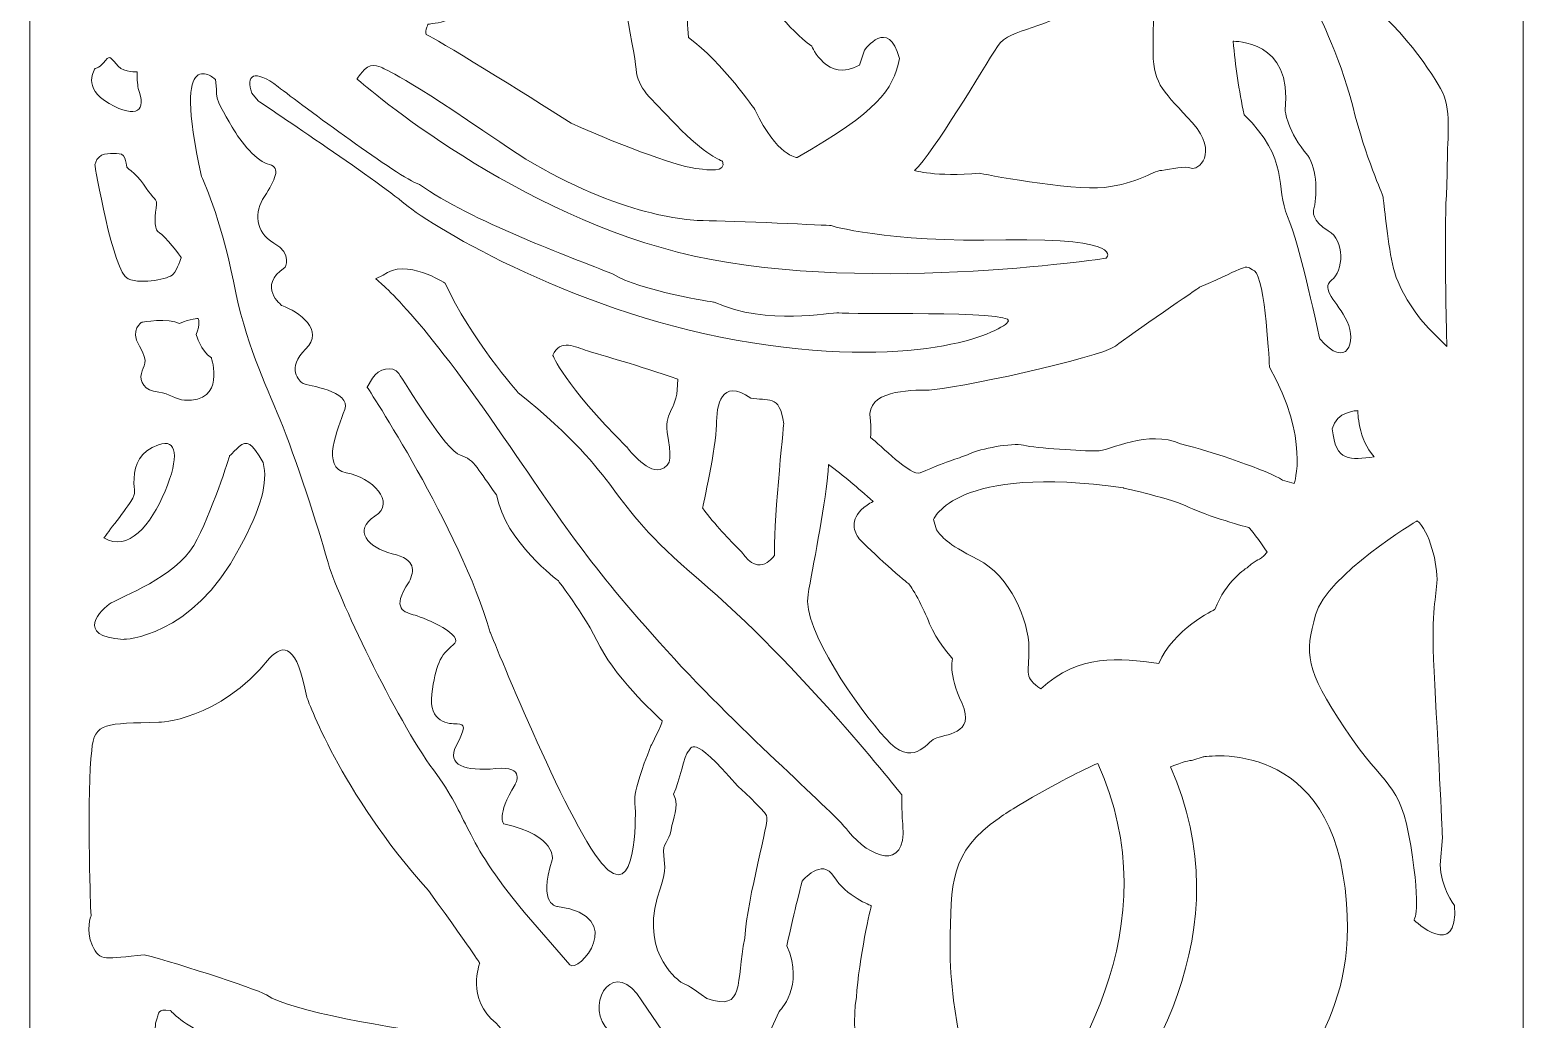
# Model space of a CAD drawing. Header units: centimetres. Extents: x -14.7 to -8.3, y -7.2 to 9.
# Drawn here: x -14.72 to -8.29, y 0.9 to 5.16 of the extents above; entities that cross this region are included whole.
import ezdxf

# ---------------------------------------------------------------- set-up
doc = ezdxf.new("R2010")
doc.units = ezdxf.units.CM
doc.header["$MEASUREMENT"] = 0
doc.layers.add('layer 1', color=7, linetype='Continuous')

msp = doc.modelspace()

# ---------------------------------------------------------------- linework, layer by layer
at = {"layer": 'layer 1', "lineweight": 9}
for points, knots in [([(-14.72097, 0.1571), (-14.72097, 0.1571), (-14.72097, 0.15772), (-14.72097, 0.15772), (-14.72097, 0.15772), (-14.72097, 0.15772), (-14.72097, 9.00077), (-14.72097, 9.00077), (-14.72097, 9.00077), (-14.72097, 9.00077), (-8.28958, 9.00077), (-8.28958, 9.00077), (-8.28958, 9.00077), (-8.28958, 9.00077), (-8.28958, 0.15729), (-8.28958, 0.15729), (-8.28958, 0.15729), (-8.28958, 0.15729), (-8.28958, 0.1571), (-8.28958, 0.1571), (-8.28958, 0.1571), (-8.28958, 0.1571), (-8.28958, -7.21906), (-8.28958, -7.21906), (-8.28958, -7.21906), (-8.28958, -7.21906), (-14.72097, -7.21906), (-14.72097, -7.21906), (-14.72097, -7.21906), (-14.72097, -7.21906), (-14.72097, 0.1571), (-14.72097, 0.1571)], [0, 0, 0, 0, 0.1111111, 0.1111111, 0.1111111, 0.1111111, 0.2222222, 0.2222222, 0.2222222, 0.2222222, 0.3333333, 0.3333333, 0.3333333, 0.3333333, 0.4444444, 0.4444444, 0.4444444, 0.4444444, 0.5555556, 0.5555556, 0.5555556, 0.5555556, 0.6666667, 0.6666667, 0.6666667, 0.6666667, 0.7777778, 0.7777778, 0.7777778, 0.7777778, 1, 1, 1, 1]), ([(-8.69684, 3.87674), (-8.69684, 3.87674), (-8.61828, 3.79666), (-8.61828, 3.79666), (-8.61828, 3.79666), (-8.61828, 3.79666), (-8.62445, 4.03344), (-8.62445, 4.24461), (-8.62445, 4.24461), (-8.62445, 4.45579), (-8.61622, 4.46219), (-8.61622, 4.58164), (-8.61622, 4.58164), (-8.61622, 4.70109), (-8.59564, 4.82268), (-8.64503, 4.908), (-8.64503, 4.908), (-8.69441, 4.99333), (-8.84669, 5.22796), (-9.0751, 5.36022), (-9.0751, 5.36022), (-9.0751, 5.36022), (-9.25412, 5.59912), (-9.25412, 5.59912), (-9.25412, 5.59912), (-9.25412, 5.59912), (-9.24178, 5.44767), (-9.18828, 5.2621), (-9.18828, 5.2621), (-9.18828, 5.2621), (-9.08127, 5.05945), (-9.02365, 4.83121), (-9.02365, 4.83121), (-8.96604, 4.60297), (-8.89618, 4.45965), (-8.89271, 4.43992), (-8.89271, 4.43992), (-8.88924, 4.42018), (-8.87365, 4.25517), (-8.85284, 4.15294), (-8.85284, 4.15294), (-8.83204, 4.05072), (-8.75576, 3.93593), (-8.69684, 3.87674)], [0, 0, 0, 0, 0.0833333, 0.0833333, 0.0833333, 0.0833333, 0.1666667, 0.1666667, 0.1666667, 0.1666667, 0.25, 0.25, 0.25, 0.25, 0.3333333, 0.3333333, 0.3333333, 0.3333333, 0.4166667, 0.4166667, 0.4166667, 0.4166667, 0.5, 0.5, 0.5, 0.5, 0.5833333, 0.5833333, 0.5833333, 0.5833333, 0.6666667, 0.6666667, 0.6666667, 0.6666667, 0.75, 0.75, 0.75, 0.75, 0.8333333, 0.8333333, 0.8333333, 0.8333333, 1, 1, 1, 1]), ([(-11.7378, 4.59518), (-11.7378, 4.59518), (-11.81652, 4.62324), (-11.93595, 4.74963), (-11.93595, 4.74963), (-12.05539, 4.87603), (-12.10155, 4.9041), (-12.10968, 4.99118), (-12.10968, 4.99118), (-12.1178, 5.07825), (-12.20466, 5.49111), (-12.20466, 5.49111), (-12.20466, 5.49111), (-12.20466, 5.49111), (-12.37024, 5.5585), (-12.34039, 5.44055), (-12.34039, 5.44055), (-12.31054, 5.3226), (-12.33225, 5.19339), (-12.47339, 5.24957), (-12.47339, 5.24957), (-12.5684, 5.30855), (-12.5684, 5.37036), (-12.6064, 5.41248), (-12.6064, 5.41248), (-12.6444, 5.4546), (-12.77196, 5.34789), (-12.82625, 5.26924), (-12.82625, 5.26924), (-12.88053, 5.19058), (-13.00539, 5.18498), (-13.00539, 5.18498), (-13.00539, 5.18498), (-13.00539, 5.18498), (-13.02712, 5.14282), (-13.00811, 5.13722), (-13.00811, 5.13722), (-12.98911, 5.13162), (-12.58469, 4.88447), (-12.38925, 4.75807), (-12.38925, 4.75807), (-12.15038, 4.65135), (-11.91422, 4.56709), (-11.83823, 4.56147), (-11.83823, 4.56147), (-11.80487, 4.55901), (-11.71898, 4.54326), (-11.7378, 4.59518)], [0, 0, 0, 0, 0.0769231, 0.0769231, 0.0769231, 0.0769231, 0.1538462, 0.1538462, 0.1538462, 0.1538462, 0.2307692, 0.2307692, 0.2307692, 0.2307692, 0.3076923, 0.3076923, 0.3076923, 0.3076923, 0.3846154, 0.3846154, 0.3846154, 0.3846154, 0.4615385, 0.4615385, 0.4615385, 0.4615385, 0.5384615, 0.5384615, 0.5384615, 0.5384615, 0.6153846, 0.6153846, 0.6153846, 0.6153846, 0.6923077, 0.6923077, 0.6923077, 0.6923077, 0.7692308, 0.7692308, 0.7692308, 0.7692308, 0.8461538, 0.8461538, 0.8461538, 0.8461538, 1, 1, 1, 1]), ([(-9.95449, 5.44876), (-9.95449, 5.44876), (-10.04106, 5.43292), (-10.18873, 5.29041), (-10.18873, 5.29041), (-10.3364, 5.14788), (-10.49467, 5.17932), (-10.55394, 5.08809), (-10.55394, 5.08809), (-10.61322, 4.99685), (-10.82946, 4.63177), (-10.91035, 4.55474), (-10.91035, 4.55474), (-10.91035, 4.55474), (-10.82363, 4.5267), (-10.6294, 4.54266), (-10.6294, 4.54266), (-10.6294, 4.54266), (-10.23785, 4.46609), (-10.09296, 4.48205), (-10.09296, 4.48205), (-9.94806, 4.49802), (-9.88948, 4.55223), (-9.84632, 4.55543), (-9.84632, 4.55543), (-9.80316, 4.55863), (-9.74765, 4.57777), (-9.71991, 4.56501), (-9.71991, 4.56501), (-9.69216, 4.55225), (-9.5966, 4.62878), (-9.71375, 4.75959), (-9.71375, 4.75959), (-9.8309, 4.8904), (-9.88331, 4.9223), (-9.88331, 5.05947), (-9.88331, 5.05947), (-9.88331, 5.19664), (-9.87715, 5.29234), (-9.87715, 5.29234), (-9.87715, 5.29234), (-9.87715, 5.29234), (-9.87715, 5.404), (-9.87715, 5.404), (-9.87715, 5.404), (-9.87715, 5.45274), (-9.91927, 5.47112), (-9.95449, 5.44876)], [0, 0, 0, 0, 0.0769231, 0.0769231, 0.0769231, 0.0769231, 0.1538462, 0.1538462, 0.1538462, 0.1538462, 0.2307692, 0.2307692, 0.2307692, 0.2307692, 0.3076923, 0.3076923, 0.3076923, 0.3076923, 0.3846154, 0.3846154, 0.3846154, 0.3846154, 0.4615385, 0.4615385, 0.4615385, 0.4615385, 0.5384615, 0.5384615, 0.5384615, 0.5384615, 0.6153846, 0.6153846, 0.6153846, 0.6153846, 0.6923077, 0.6923077, 0.6923077, 0.6923077, 0.7692308, 0.7692308, 0.7692308, 0.7692308, 0.8461538, 0.8461538, 0.8461538, 0.8461538, 1, 1, 1, 1]), ([(-11.14811, 5.00793), (-11.14811, 5.00793), (-11.12621, 5.07321), (-11.12621, 5.07321), (-11.12621, 5.07321), (-11.12621, 5.07321), (-11.02217, 5.21795), (-10.97563, 5.03631), (-10.97563, 5.03631), (-11.00574, 4.89725), (-11.06598, 4.8121), (-11.41642, 4.6106), (-11.41642, 4.6106), (-11.41642, 4.6106), (-11.50403, 4.61628), (-11.59712, 4.81494), (-11.59712, 4.81494), (-11.59712, 4.81494), (-11.73675, 5.01928), (-11.8846, 5.12713), (-11.8846, 5.12713), (-11.89555, 5.23498), (-11.87638, 5.28323), (-11.92019, 5.33431), (-11.92019, 5.33431), (-11.96399, 5.3854), (-11.98042, 5.45068), (-11.98042, 5.45068), (-11.98042, 5.45068), (-11.98042, 5.45068), (-11.72032, 5.46203), (-11.64366, 5.40527), (-11.64366, 5.40527), (-11.54236, 5.2889), (-11.45749, 5.16403), (-11.35345, 5.09024), (-11.35345, 5.09024), (-11.35345, 5.09024), (-11.28774, 4.9313), (-11.14811, 5.00793)], [0, 0, 0, 0, 0.0909091, 0.0909091, 0.0909091, 0.0909091, 0.1818182, 0.1818182, 0.1818182, 0.1818182, 0.2727273, 0.2727273, 0.2727273, 0.2727273, 0.3636364, 0.3636364, 0.3636364, 0.3636364, 0.4545455, 0.4545455, 0.4545455, 0.4545455, 0.5454545, 0.5454545, 0.5454545, 0.5454545, 0.6363636, 0.6363636, 0.6363636, 0.6363636, 0.7272727, 0.7272727, 0.7272727, 0.7272727, 0.8181818, 0.8181818, 0.8181818, 0.8181818, 1, 1, 1, 1]), ([(-13.91742, 4.90486), (-13.91742, 4.90486), (-13.92094, 4.94614), (-13.92094, 4.94614), (-13.92094, 4.94614), (-13.92094, 4.94614), (-14.11634, 5.12603), (-13.98117, 4.52893), (-13.98117, 4.52893), (-13.98117, 4.52893), (-13.89743, 4.34906), (-13.84459, 4.07827), (-13.84459, 4.07827), (-13.79175, 3.80747), (-13.70871, 3.64343), (-13.64328, 3.482), (-13.64328, 3.482), (-13.57785, 3.32057), (-13.47721, 3.01591), (-13.43946, 2.87531), (-13.43946, 2.87531), (-13.4017, 2.73471), (-13.14352, 2.19034), (-12.98281, 1.97428), (-12.98281, 1.97428), (-12.8221, 1.75822), (-12.8643, 1.69127), (-12.59246, 1.3621), (-12.59246, 1.3621), (-12.59246, 1.3621), (-12.39583, 1.13467), (-12.39583, 1.13467), (-12.39583, 1.13467), (-12.361, 1.0944), (-12.1388, 1.34388), (-12.44788, 1.38604), (-12.44788, 1.38604), (-12.44788, 1.38604), (-12.53514, 1.38875), (-12.47114, 1.5874), (-12.47114, 1.5874), (-12.47114, 1.5874), (-12.44765, 1.69118), (-12.68018, 1.74192), (-12.68018, 1.74192), (-12.68018, 1.74192), (-12.71432, 1.77722), (-12.63112, 1.91186), (-12.63112, 1.91186), (-12.63112, 1.91186), (-12.58207, 1.99353), (-12.71432, 1.98028), (-12.71432, 1.98028), (-12.84658, 1.96703), (-12.92762, 1.99572), (-12.88496, 2.07739), (-12.88496, 2.07739), (-12.84231, 2.15907), (-12.84658, 2.17231), (-12.88071, 2.17231), (-12.88071, 2.17231), (-12.91484, 2.17231), (-13.00442, 2.17671), (-12.98949, 2.30032), (-12.98949, 2.30032), (-12.97456, 2.42393), (-12.95322, 2.47028), (-12.89776, 2.51222), (-12.89776, 2.51222), (-12.84231, 2.55416), (-13.01722, 2.62699), (-13.06202, 2.64024), (-13.06202, 2.64024), (-13.10682, 2.65349), (-13.16867, 2.66454), (-13.08762, 2.78371), (-13.08762, 2.78371), (-13.06629, 2.83227), (-13.05349, 2.87862), (-13.16014, 2.9051), (-13.16014, 2.9051), (-13.2668, 2.93159), (-13.32869, 3.00662), (-13.23482, 3.06622), (-13.23482, 3.06622), (-13.14094, 3.12582), (-13.2476, 3.23398), (-13.35853, 3.25385), (-13.35853, 3.25385), (-13.46945, 3.27371), (-13.39478, 3.44365), (-13.36492, 3.52533), (-13.36492, 3.52533), (-13.33507, 3.607), (-13.52703, 3.62909), (-13.54411, 3.63791), (-13.54411, 3.63791), (-13.56118, 3.64673), (-13.61665, 3.70411), (-13.53345, 3.78578), (-13.53345, 3.78578), (-13.45025, 3.86745), (-13.56116, 3.94692), (-13.63583, 3.9734), (-13.63583, 3.9734), (-13.63583, 3.9734), (-13.74461, 4.05726), (-13.62303, 4.13673), (-13.62303, 4.13673), (-13.62303, 4.13673), (-13.5868, 4.1941), (-13.66998, 4.24268), (-13.66998, 4.24268), (-13.75316, 4.29125), (-13.75531, 4.37513), (-13.7105, 4.44355), (-13.7105, 4.44355), (-13.66571, 4.51197), (-13.63796, 4.56936), (-13.68916, 4.58039), (-13.68916, 4.58039), (-13.74036, 4.59142), (-13.81503, 4.6775), (-13.84916, 4.74151), (-13.84916, 4.74151), (-13.88329, 4.80553), (-13.92382, 4.85189), (-13.91742, 4.90486)], [0, 0, 0, 0, 0.030303, 0.030303, 0.030303, 0.030303, 0.0606061, 0.0606061, 0.0606061, 0.0606061, 0.0909091, 0.0909091, 0.0909091, 0.0909091, 0.1212121, 0.1212121, 0.1212121, 0.1212121, 0.1515152, 0.1515152, 0.1515152, 0.1515152, 0.1818182, 0.1818182, 0.1818182, 0.1818182, 0.2121212, 0.2121212, 0.2121212, 0.2121212, 0.2424242, 0.2424242, 0.2424242, 0.2424242, 0.2727273, 0.2727273, 0.2727273, 0.2727273, 0.3030303, 0.3030303, 0.3030303, 0.3030303, 0.3333333, 0.3333333, 0.3333333, 0.3333333, 0.3636364, 0.3636364, 0.3636364, 0.3636364, 0.3939394, 0.3939394, 0.3939394, 0.3939394, 0.4242424, 0.4242424, 0.4242424, 0.4242424, 0.4545455, 0.4545455, 0.4545455, 0.4545455, 0.4848485, 0.4848485, 0.4848485, 0.4848485, 0.5151515, 0.5151515, 0.5151515, 0.5151515, 0.5454545, 0.5454545, 0.5454545, 0.5454545, 0.5757576, 0.5757576, 0.5757576, 0.5757576, 0.6060606, 0.6060606, 0.6060606, 0.6060606, 0.6363636, 0.6363636, 0.6363636, 0.6363636, 0.6666667, 0.6666667, 0.6666667, 0.6666667, 0.6969697, 0.6969697, 0.6969697, 0.6969697, 0.7272727, 0.7272727, 0.7272727, 0.7272727, 0.7575758, 0.7575758, 0.7575758, 0.7575758, 0.7878788, 0.7878788, 0.7878788, 0.7878788, 0.8181818, 0.8181818, 0.8181818, 0.8181818, 0.8484848, 0.8484848, 0.8484848, 0.8484848, 0.8787879, 0.8787879, 0.8787879, 0.8787879, 0.9090909, 0.9090909, 0.9090909, 0.9090909, 0.9393939, 0.9393939, 0.9393939, 0.9393939, 1, 1, 1, 1]), ([(-9.49137, 4.7943), (-9.51359, 4.8999), (-9.53002, 5.00553), (-9.53795, 5.11112), (-9.53795, 5.11112), (-9.53795, 5.11112), (-9.2784, 5.11873), (-9.31512, 4.81469), (-9.31512, 4.81469), (-9.31512, 4.81469), (-9.3029, 4.71843), (-9.21719, 4.6196), (-9.21719, 4.6196), (-9.17556, 4.56132), (-9.17558, 4.43972), (-9.1927, 4.38397), (-9.1927, 4.38397), (-9.1927, 4.38397), (-9.2025, 4.33581), (-9.12903, 4.29528), (-9.12903, 4.29528), (-9.05557, 4.25475), (-9.06291, 4.12048), (-9.11433, 4.08246), (-9.11433, 4.08246), (-9.16576, 4.04444), (-9.08896, 3.99273), (-9.04754, 3.90489), (-9.04754, 3.90489), (-9.00613, 3.81705), (-9.04756, 3.69494), (-9.16555, 3.8299), (-9.16555, 3.8299), (-9.16555, 3.8299), (-9.25072, 4.23544), (-9.30421, 4.35718), (-9.30421, 4.35718), (-9.35769, 4.47891), (-9.29352, 4.60433), (-9.49137, 4.7943)], [0, 0, 0, 0, 0.0909091, 0.0909091, 0.0909091, 0.0909091, 0.1818182, 0.1818182, 0.1818182, 0.1818182, 0.2727273, 0.2727273, 0.2727273, 0.2727273, 0.3636364, 0.3636364, 0.3636364, 0.3636364, 0.4545455, 0.4545455, 0.4545455, 0.4545455, 0.5454545, 0.5454545, 0.5454545, 0.5454545, 0.6363636, 0.6363636, 0.6363636, 0.6363636, 0.7272727, 0.7272727, 0.7272727, 0.7272727, 0.8181818, 0.8181818, 0.8181818, 0.8181818, 1, 1, 1, 1]), ([(-14.43979, 4.99428), (-14.43979, 4.99428), (-14.50009, 4.91014), (-14.37949, 4.84282), (-14.37949, 4.84282), (-14.25888, 4.7755), (-14.21713, 4.81156), (-14.25424, 4.90773), (-14.25424, 4.90773), (-14.25424, 4.90773), (-14.2612, 4.95101), (-14.25888, 4.97986), (-14.25888, 4.97986), (-14.25888, 4.97986), (-14.31222, 4.97505), (-14.34006, 5.0039), (-14.34006, 5.0039), (-14.36789, 5.03275), (-14.37485, 5.05679), (-14.39572, 5.02794), (-14.39572, 5.02794), (-14.41659, 4.99909), (-14.43979, 4.99428), (-14.43979, 4.99428)], [0, 0, 0, 0, 0.1428571, 0.1428571, 0.1428571, 0.1428571, 0.2857143, 0.2857143, 0.2857143, 0.2857143, 0.4285714, 0.4285714, 0.4285714, 0.4285714, 0.5714286, 0.5714286, 0.5714286, 0.5714286, 0.7142857, 0.7142857, 0.7142857, 0.7142857, 1, 1, 1, 1]), ([(-13.31137, 4.94841), (-13.31137, 4.94841), (-12.68722, 4.39631), (-11.9322, 4.20361), (-11.9322, 4.20361), (-11.17718, 4.01091), (-10.08491, 4.17758), (-10.08491, 4.17758), (-10.08491, 4.17758), (-10.08491, 4.17758), (-9.99432, 4.26611), (-10.51779, 4.25569), (-10.51779, 4.25569), (-11.04126, 4.24528), (-11.27282, 4.3182), (-11.27282, 4.3182), (-11.27282, 4.3182), (-11.27282, 4.3182), (-11.70067, 4.33903), (-11.82147, 4.33903), (-11.82147, 4.33903), (-11.94227, 4.33903), (-12.28957, 4.39633), (-12.69729, 4.67757), (-12.69729, 4.67757), (-13.105, 4.95882), (-13.20064, 4.99528), (-13.20064, 4.99528), (-13.20064, 4.99528), (-13.20064, 4.99528), (-13.2489, 5.02319), (-13.27935, 4.98987), (-13.27935, 4.98987), (-13.3098, 4.95656), (-13.31137, 4.94841), (-13.31137, 4.94841)], [0, 0, 0, 0, 0.1, 0.1, 0.1, 0.1, 0.2, 0.2, 0.2, 0.2, 0.3, 0.3, 0.3, 0.3, 0.4, 0.4, 0.4, 0.4, 0.5, 0.5, 0.5, 0.5, 0.6, 0.6, 0.6, 0.6, 0.7, 0.7, 0.7, 0.7, 0.8, 0.8, 0.8, 0.8, 1, 1, 1, 1]), ([(-13.76519, 4.88747), (-13.76519, 4.88747), (-13.7371, 4.85449), (-13.7371, 4.85449), (-13.7371, 4.85449), (-13.7371, 4.85449), (-13.22702, 4.51257), (-13.1046, 4.41034), (-13.1046, 4.41034), (-12.98218, 4.30811), (-12.34963, 3.92866), (-11.60931, 3.81282), (-11.60931, 3.81282), (-10.86899, 3.69699), (-10.52376, 3.86429), (-10.50587, 3.90757), (-10.50587, 3.90757), (-10.48797, 3.95084), (-11.20067, 3.93539), (-11.23646, 3.94157), (-11.23646, 3.94157), (-11.27224, 3.94775), (-11.5436, 3.88283), (-11.77322, 3.98794), (-11.77322, 3.98794), (-11.77322, 3.98794), (-12.09826, 4.0374), (-12.20859, 4.10849), (-12.20859, 4.10849), (-12.39347, 4.18268), (-12.8199, 4.33724), (-13.04355, 4.49489), (-13.04355, 4.49489), (-13.13301, 4.5258), (-13.54751, 4.83491), (-13.65188, 4.91529), (-13.65188, 4.91529), (-13.75625, 4.99566), (-13.79203, 4.96474), (-13.76519, 4.88747)], [0, 0, 0, 0, 0.0909091, 0.0909091, 0.0909091, 0.0909091, 0.1818182, 0.1818182, 0.1818182, 0.1818182, 0.2727273, 0.2727273, 0.2727273, 0.2727273, 0.3636364, 0.3636364, 0.3636364, 0.3636364, 0.4545455, 0.4545455, 0.4545455, 0.4545455, 0.5454545, 0.5454545, 0.5454545, 0.5454545, 0.6363636, 0.6363636, 0.6363636, 0.6363636, 0.7272727, 0.7272727, 0.7272727, 0.7272727, 0.8181818, 0.8181818, 0.8181818, 0.8181818, 1, 1, 1, 1]), ([(-14.43307, 4.60208), (-14.43307, 4.60208), (-14.44119, 4.57974), (-14.44119, 4.57974), (-14.44119, 4.57974), (-14.44119, 4.57974), (-14.36294, 4.11348), (-14.29817, 4.08835), (-14.29817, 4.08835), (-14.2334, 4.06323), (-14.12277, 4.08835), (-14.10388, 4.1079), (-14.10388, 4.1079), (-14.085, 4.12744), (-14.06882, 4.18049), (-14.06882, 4.18049), (-14.06882, 4.18049), (-14.06882, 4.18049), (-14.14166, 4.27822), (-14.16325, 4.28659), (-14.16325, 4.28659), (-14.18484, 4.29496), (-14.18484, 4.34521), (-14.17674, 4.39268), (-14.17674, 4.39268), (-14.16865, 4.44015), (-14.19294, 4.43176), (-14.21992, 4.47923), (-14.21992, 4.47923), (-14.2469, 4.5267), (-14.30356, 4.56857), (-14.30356, 4.56857), (-14.30356, 4.56857), (-14.30356, 4.56857), (-14.30626, 4.62721), (-14.33594, 4.62721), (-14.33594, 4.62721), (-14.36562, 4.62721), (-14.40878, 4.6356), (-14.43307, 4.60208)], [0, 0, 0, 0, 0.0909091, 0.0909091, 0.0909091, 0.0909091, 0.1818182, 0.1818182, 0.1818182, 0.1818182, 0.2727273, 0.2727273, 0.2727273, 0.2727273, 0.3636364, 0.3636364, 0.3636364, 0.3636364, 0.4545455, 0.4545455, 0.4545455, 0.4545455, 0.5454545, 0.5454545, 0.5454545, 0.5454545, 0.6363636, 0.6363636, 0.6363636, 0.6363636, 0.7272727, 0.7272727, 0.7272727, 0.7272727, 0.8181818, 0.8181818, 0.8181818, 0.8181818, 1, 1, 1, 1]), ([(-13.19964, 4.10374), (-13.19964, 4.10374), (-13.23243, 4.0892), (-13.23243, 4.0892), (-13.23243, 4.0892), (-13.23243, 4.0892), (-13.07785, 3.97774), (-12.74057, 3.49302), (-12.74057, 3.49302), (-12.40329, 3.00831), (-12.34709, 2.90167), (-12.0098, 2.52361), (-12.0098, 2.52361), (-11.67252, 2.14554), (-11.28373, 1.82079), (-11.19473, 1.70931), (-11.19473, 1.70931), (-11.10572, 1.59782), (-10.94647, 1.53479), (-10.96051, 1.73353), (-10.96051, 1.73353), (-10.96051, 1.73353), (-10.96616, 1.78221), (-10.96616, 1.8673), (-10.96616, 1.8673), (-10.96616, 1.8673), (-11.40551, 2.42664), (-11.84116, 2.79503), (-11.84116, 2.79503), (-12.27681, 3.16342), (-12.12692, 3.19735), (-12.61878, 3.59966), (-12.61878, 3.59966), (-12.61878, 3.59966), (-12.82487, 3.83233), (-12.93262, 4.06982), (-12.93262, 4.06982), (-12.93262, 4.06982), (-13.10127, 4.18129), (-13.19964, 4.10374)], [0, 0, 0, 0, 0.0909091, 0.0909091, 0.0909091, 0.0909091, 0.1818182, 0.1818182, 0.1818182, 0.1818182, 0.2727273, 0.2727273, 0.2727273, 0.2727273, 0.3636364, 0.3636364, 0.3636364, 0.3636364, 0.4545455, 0.4545455, 0.4545455, 0.4545455, 0.5454545, 0.5454545, 0.5454545, 0.5454545, 0.6363636, 0.6363636, 0.6363636, 0.6363636, 0.7272727, 0.7272727, 0.7272727, 0.7272727, 0.8181818, 0.8181818, 0.8181818, 0.8181818, 1, 1, 1, 1]), ([(-9.32593, 3.22231), (-9.32593, 3.22231), (-9.27579, 3.20706), (-9.27579, 3.20706), (-9.27579, 3.20706), (-9.27579, 3.20706), (-9.20794, 3.39934), (-9.38196, 3.70758), (-9.38196, 3.70758), (-9.38196, 3.70758), (-9.39968, 4.09211), (-9.44687, 4.12264), (-9.44687, 4.12264), (-9.49406, 4.15317), (-9.47046, 4.14401), (-9.68283, 4.05245), (-9.68283, 4.05245), (-9.68283, 4.05245), (-9.97779, 3.85101), (-10.04563, 3.79913), (-10.04563, 3.79913), (-10.11347, 3.74725), (-10.75943, 3.60992), (-10.84791, 3.60992), (-10.84791, 3.60992), (-10.93639, 3.60992), (-11.11926, 3.60686), (-11.10156, 3.48783), (-11.10156, 3.48783), (-11.09851, 3.4673), (-11.09836, 3.43905), (-11.10033, 3.40558), (-11.10033, 3.40558), (-11.05919, 3.37392), (-10.92428, 3.2362), (-10.88625, 3.25282), (-10.88625, 3.25282), (-10.75352, 3.31082), (-10.72107, 3.31387), (-10.67388, 3.33524), (-10.67388, 3.33524), (-10.62669, 3.3566), (-10.49396, 3.38406), (-10.44086, 3.37185), (-10.44086, 3.37185), (-10.38777, 3.35964), (-10.18719, 3.34744), (-10.12821, 3.34744), (-10.12821, 3.34744), (-10.06923, 3.34744), (-9.90404, 3.44207), (-9.76541, 3.37797), (-9.76541, 3.37797), (-9.62678, 3.3444), (-9.38789, 3.26199), (-9.32593, 3.22231)], [0, 0, 0, 0, 0.0666667, 0.0666667, 0.0666667, 0.0666667, 0.1333333, 0.1333333, 0.1333333, 0.1333333, 0.2, 0.2, 0.2, 0.2, 0.2666667, 0.2666667, 0.2666667, 0.2666667, 0.3333333, 0.3333333, 0.3333333, 0.3333333, 0.4, 0.4, 0.4, 0.4, 0.4666667, 0.4666667, 0.4666667, 0.4666667, 0.5333333, 0.5333333, 0.5333333, 0.5333333, 0.6, 0.6, 0.6, 0.6, 0.6666667, 0.6666667, 0.6666667, 0.6666667, 0.7333333, 0.7333333, 0.7333333, 0.7333333, 0.8, 0.8, 0.8, 0.8, 0.8666667, 0.8666667, 0.8666667, 0.8666667, 1, 1, 1, 1]), ([(-14.05532, 3.56623), (-13.87453, 3.55506), (-13.9393, 3.74773), (-13.9393, 3.74773), (-13.9393, 3.74773), (-13.98518, 3.77844), (-14.00405, 3.84824), (-14.00405, 3.84824), (-14.00405, 3.84824), (-13.98516, 3.89571), (-13.99596, 3.91803), (-13.99596, 3.91803), (-13.99596, 3.91803), (-13.99596, 3.91803), (-14.02834, 3.91803), (-14.07691, 3.89571), (-14.07691, 3.89571), (-14.12279, 3.92364), (-14.23881, 3.90127), (-14.23881, 3.90127), (-14.23881, 3.90127), (-14.23881, 3.90127), (-14.29257, 3.87201), (-14.24899, 3.79887), (-14.24899, 3.79887), (-14.20541, 3.72573), (-14.23239, 3.71497), (-14.24069, 3.68056), (-14.24069, 3.68056), (-14.24899, 3.64613), (-14.23032, 3.60741), (-14.16598, 3.60096), (-14.16598, 3.60096), (-14.12038, 3.59639), (-14.09084, 3.56706), (-14.05532, 3.56623)], [0, 0, 0, 0, 0.1, 0.1, 0.1, 0.1, 0.2, 0.2, 0.2, 0.2, 0.3, 0.3, 0.3, 0.3, 0.4, 0.4, 0.4, 0.4, 0.5, 0.5, 0.5, 0.5, 0.6, 0.6, 0.6, 0.6, 0.7, 0.7, 0.7, 0.7, 0.8, 0.8, 0.8, 0.8, 1, 1, 1, 1]), ([(-12.46882, 3.75957), (-12.46882, 3.75957), (-12.4216, 3.63467), (-12.15128, 3.36583), (-12.15128, 3.36583), (-12.15128, 3.36583), (-12.06468, 3.25178), (-12.00695, 3.26807), (-12.00695, 3.26807), (-11.94921, 3.28436), (-11.96234, 3.32782), (-11.97545, 3.42829), (-11.97545, 3.42829), (-11.98857, 3.52876), (-11.92823, 3.51519), (-11.93085, 3.65638), (-11.93085, 3.65638), (-12.10141, 3.71613), (-12.25879, 3.75988), (-12.31924, 3.77859), (-12.31924, 3.77859), (-12.37092, 3.79458), (-12.43691, 3.83285), (-12.46882, 3.75957)], [0, 0, 0, 0, 0.1428571, 0.1428571, 0.1428571, 0.1428571, 0.2857143, 0.2857143, 0.2857143, 0.2857143, 0.4285714, 0.4285714, 0.4285714, 0.4285714, 0.5714286, 0.5714286, 0.5714286, 0.5714286, 0.7142857, 0.7142857, 0.7142857, 0.7142857, 1, 1, 1, 1]), ([(-13.24561, 3.66096), (-13.24561, 3.66096), (-13.26886, 3.62262), (-13.26886, 3.62262), (-13.26886, 3.62262), (-13.26886, 3.62262), (-12.86868, 3.01779), (-12.73829, 2.5665), (-12.73829, 2.5665), (-12.73829, 2.5665), (-12.41004, 1.75229), (-12.25717, 1.57085), (-12.25717, 1.57085), (-12.10431, 1.38942), (-12.11329, 1.78022), (-12.11329, 1.80813), (-12.11329, 1.80813), (-12.11329, 1.83605), (-12.13578, 1.85466), (-12.04585, 2.07799), (-12.04585, 2.07799), (-12.04585, 2.07799), (-11.99721, 2.17201), (-11.99721, 2.18524), (-11.99721, 2.18524), (-11.99721, 2.18524), (-12.1896, 2.3571), (-12.2641, 2.50457), (-12.2641, 2.50457), (-12.33859, 2.65204), (-12.44549, 2.78948), (-12.44549, 2.78948), (-12.44549, 2.78948), (-12.44549, 2.78948), (-12.67225, 2.95373), (-12.71112, 3.15818), (-12.71112, 3.15818), (-12.78887, 3.26209), (-12.80508, 3.31236), (-12.86662, 3.32912), (-12.86662, 3.32912), (-12.92816, 3.34587), (-13.10633, 3.64418), (-13.13224, 3.68106), (-13.13224, 3.68106), (-13.15816, 3.71793), (-13.21969, 3.70118), (-13.24561, 3.66096)], [0, 0, 0, 0, 0.0769231, 0.0769231, 0.0769231, 0.0769231, 0.1538462, 0.1538462, 0.1538462, 0.1538462, 0.2307692, 0.2307692, 0.2307692, 0.2307692, 0.3076923, 0.3076923, 0.3076923, 0.3076923, 0.3846154, 0.3846154, 0.3846154, 0.3846154, 0.4615385, 0.4615385, 0.4615385, 0.4615385, 0.5384615, 0.5384615, 0.5384615, 0.5384615, 0.6153846, 0.6153846, 0.6153846, 0.6153846, 0.6923077, 0.6923077, 0.6923077, 0.6923077, 0.7692308, 0.7692308, 0.7692308, 0.7692308, 0.8461538, 0.8461538, 0.8461538, 0.8461538, 1, 1, 1, 1]), ([(-11.8238, 3.10218), (-11.8238, 3.10218), (-11.76375, 3.369), (-11.76375, 3.45794), (-11.76375, 3.45794), (-11.76375, 3.54687), (-11.74462, 3.66222), (-11.61599, 3.57531), (-11.61599, 3.57531), (-11.54512, 3.559), (-11.49, 3.59704), (-11.47425, 3.46395), (-11.47425, 3.46395), (-11.47425, 3.46395), (-11.52151, 2.98865), (-11.51362, 2.89903), (-11.51362, 2.89903), (-11.51362, 2.89903), (-11.57663, 2.79581), (-11.65537, 2.91261), (-11.65537, 2.91261), (-11.71385, 2.97108), (-11.76722, 3.02573), (-11.8238, 3.10218)], [0, 0, 0, 0, 0.1428571, 0.1428571, 0.1428571, 0.1428571, 0.2857143, 0.2857143, 0.2857143, 0.2857143, 0.4285714, 0.4285714, 0.4285714, 0.4285714, 0.5714286, 0.5714286, 0.5714286, 0.5714286, 0.7142857, 0.7142857, 0.7142857, 0.7142857, 1, 1, 1, 1]), ([(-9.00206, 3.52109), (-9.00206, 3.52109), (-8.99983, 3.39615), (-8.93064, 3.3221), (-8.93064, 3.3221), (-9.03332, 3.31053), (-9.09805, 3.29665), (-9.11144, 3.44243), (-9.11144, 3.44243), (-9.09581, 3.51878), (-9.00206, 3.52109), (-9.00206, 3.52109)], [0, 0, 0, 0, 0.25, 0.25, 0.25, 0.25, 0.5, 0.5, 0.5, 0.5, 1, 1, 1, 1]), ([(-13.86051, 3.32686), (-13.86051, 3.32686), (-13.93796, 3.07551), (-14.0154, 2.94077), (-14.0154, 2.94077), (-14.09285, 2.80602), (-14.32869, 2.71858), (-14.37092, 2.6931), (-14.37092, 2.6931), (-14.41316, 2.66761), (-14.53284, 2.54743), (-14.31812, 2.53649), (-14.31812, 2.53649), (-14.31812, 2.53649), (-14.02245, 2.54013), (-13.81828, 2.92985), (-13.81828, 2.92985), (-13.72324, 3.10467), (-13.69507, 3.2103), (-13.71619, 3.29772), (-13.71619, 3.29772), (-13.7672, 3.38438), (-13.78551, 3.39461), (-13.81951, 3.36643), (-13.81951, 3.36643), (-13.83082, 3.35705), (-13.84391, 3.34338), (-13.86051, 3.32686)], [0, 0, 0, 0, 0.125, 0.125, 0.125, 0.125, 0.25, 0.25, 0.25, 0.25, 0.375, 0.375, 0.375, 0.375, 0.5, 0.5, 0.5, 0.5, 0.625, 0.625, 0.625, 0.625, 0.75, 0.75, 0.75, 0.75, 1, 1, 1, 1]), ([(-14.40261, 2.97356), (-14.40261, 2.97356), (-14.31461, 3.08647), (-14.28645, 3.13018), (-14.28645, 3.13018), (-14.25829, 3.17389), (-14.27588, 3.1666), (-14.27236, 3.22852), (-14.27236, 3.22852), (-14.26884, 3.29043), (-14.2477, 3.34506), (-14.16675, 3.3742), (-14.16675, 3.3742), (-14.0858, 3.40334), (-14.07728, 3.32107), (-14.13861, 3.17389), (-14.13861, 3.17389), (-14.19971, 3.02729), (-14.29732, 2.91087), (-14.40261, 2.97356)], [0, 0, 0, 0, 0.1666667, 0.1666667, 0.1666667, 0.1666667, 0.3333333, 0.3333333, 0.3333333, 0.3333333, 0.5, 0.5, 0.5, 0.5, 0.6666667, 0.6666667, 0.6666667, 0.6666667, 1, 1, 1, 1]), ([(-11.28105, 3.28986), (-11.28181, 3.27689), (-11.28291, 3.26312), (-11.28427, 3.24871), (-11.28427, 3.24871), (-11.29955, 3.08708), (-11.34969, 2.8441), (-11.36957, 2.72973), (-11.36957, 2.72973), (-11.39574, 2.5792), (-11.15135, 2.23899), (-11.03496, 2.10954), (-11.03496, 2.10954), (-10.91858, 1.98008), (-10.86039, 2.09148), (-10.82256, 2.10954), (-10.82256, 2.10954), (-10.78473, 2.1276), (-10.64508, 2.1276), (-10.70618, 2.26007), (-10.70618, 2.26007), (-10.76727, 2.39254), (-10.74691, 2.45274), (-10.74691, 2.45274), (-10.74691, 2.45274), (-10.74691, 2.45274), (-10.81965, 2.53402), (-10.84584, 2.60327), (-10.84584, 2.60327), (-10.87203, 2.67253), (-10.9244, 2.76888), (-10.93894, 2.7779), (-10.93894, 2.7779), (-10.95348, 2.78692), (-11.13389, 2.94648), (-11.15426, 2.9766), (-11.15426, 2.9766), (-11.17182, 3.00257), (-11.1937, 3.06213), (-11.11534, 3.11473), (-11.11534, 3.11473), (-11.10762, 3.11991), (-11.09892, 3.12502), (-11.08915, 3.13003), (-11.08915, 3.13003), (-11.15432, 3.18895), (-11.21948, 3.24247), (-11.28105, 3.28986)], [0, 0, 0, 0, 0.0769231, 0.0769231, 0.0769231, 0.0769231, 0.1538462, 0.1538462, 0.1538462, 0.1538462, 0.2307692, 0.2307692, 0.2307692, 0.2307692, 0.3076923, 0.3076923, 0.3076923, 0.3076923, 0.3846154, 0.3846154, 0.3846154, 0.3846154, 0.4615385, 0.4615385, 0.4615385, 0.4615385, 0.5384615, 0.5384615, 0.5384615, 0.5384615, 0.6153846, 0.6153846, 0.6153846, 0.6153846, 0.6923077, 0.6923077, 0.6923077, 0.6923077, 0.7692308, 0.7692308, 0.7692308, 0.7692308, 0.8461538, 0.8461538, 0.8461538, 0.8461538, 1, 1, 1, 1]), ([(-10.81646, 3.00803), (-10.81646, 3.00803), (-10.82918, 3.05196), (-10.82918, 3.05196), (-10.82918, 3.05196), (-10.82918, 3.05196), (-10.73595, 3.29356), (-10.01133, 3.18814), (-10.01133, 3.18814), (-10.01133, 3.18814), (-9.79521, 3.13981), (-9.7274, 3.10467), (-9.7274, 3.10467), (-9.65961, 3.06953), (-9.46891, 3.01682), (-9.46891, 3.01682), (-9.46891, 3.01682), (-9.46891, 3.01682), (-9.4223, 2.95971), (-9.39264, 2.9114), (-9.39264, 2.9114), (-9.43501, 2.86308), (-9.42654, 2.89382), (-9.47739, 2.8455), (-9.47739, 2.8455), (-9.47739, 2.8455), (-9.57062, 2.7884), (-9.61723, 2.6654), (-9.61723, 2.6654), (-9.61723, 2.6654), (-9.79944, 2.57755), (-9.85877, 2.43259), (-9.85877, 2.43259), (-10.02828, 2.45455), (-10.20202, 2.47651), (-10.36728, 2.32277), (-10.36728, 2.32277), (-10.43932, 2.37548), (-10.41813, 2.37987), (-10.41813, 2.49848), (-10.41813, 2.49848), (-10.41813, 2.61708), (-10.49865, 2.81036), (-10.63849, 2.88065), (-10.63849, 2.88065), (-10.77833, 2.95093), (-10.79104, 2.97729), (-10.81646, 3.00803)], [0, 0, 0, 0, 0.0769231, 0.0769231, 0.0769231, 0.0769231, 0.1538462, 0.1538462, 0.1538462, 0.1538462, 0.2307692, 0.2307692, 0.2307692, 0.2307692, 0.3076923, 0.3076923, 0.3076923, 0.3076923, 0.3846154, 0.3846154, 0.3846154, 0.3846154, 0.4615385, 0.4615385, 0.4615385, 0.4615385, 0.5384615, 0.5384615, 0.5384615, 0.5384615, 0.6153846, 0.6153846, 0.6153846, 0.6153846, 0.6923077, 0.6923077, 0.6923077, 0.6923077, 0.7692308, 0.7692308, 0.7692308, 0.7692308, 0.8461538, 0.8461538, 0.8461538, 0.8461538, 1, 1, 1, 1]), ([(-8.64679, 1.56643), (-8.64679, 1.56643), (-8.63737, 1.6833), (-8.63737, 1.6833), (-8.63737, 1.6833), (-8.63737, 1.6833), (-8.65148, 2.01445), (-8.67031, 2.34076), (-8.67031, 2.34076), (-8.68915, 2.66706), (-8.66562, 2.69628), (-8.66091, 2.77907), (-8.66091, 2.77907), (-8.6562, 2.86186), (-8.69387, 3.00308), (-8.74563, 3.04692), (-8.74563, 3.04692), (-8.74563, 3.04692), (-9.13627, 2.81314), (-9.18334, 2.6427), (-9.18334, 2.6427), (-9.2304, 2.47225), (-9.2304, 2.41381), (-9.05626, 2.15082), (-9.05626, 2.15082), (-8.88212, 1.88784), (-8.82093, 1.93655), (-8.77386, 1.64922), (-8.77386, 1.64922), (-8.7268, 1.36189), (-8.75974, 1.32779), (-8.75974, 1.32779), (-8.75974, 1.32779), (-8.75974, 1.32779), (-8.56676, 1.1476), (-8.58559, 1.3911), (-8.58559, 1.3911), (-8.58559, 1.3911), (-8.64679, 1.47391), (-8.64679, 1.56643)], [0, 0, 0, 0, 0.0909091, 0.0909091, 0.0909091, 0.0909091, 0.1818182, 0.1818182, 0.1818182, 0.1818182, 0.2727273, 0.2727273, 0.2727273, 0.2727273, 0.3636364, 0.3636364, 0.3636364, 0.3636364, 0.4545455, 0.4545455, 0.4545455, 0.4545455, 0.5454545, 0.5454545, 0.5454545, 0.5454545, 0.6363636, 0.6363636, 0.6363636, 0.6363636, 0.7272727, 0.7272727, 0.7272727, 0.7272727, 0.8181818, 0.8181818, 0.8181818, 0.8181818, 1, 1, 1, 1]), ([(-14.45721, 1.3464), (-14.45721, 1.3464), (-14.45987, 1.38393), (-14.45987, 1.38393), (-14.45987, 1.38393), (-14.45987, 1.38393), (-14.47532, 1.89258), (-14.45471, 2.05741), (-14.45471, 2.05741), (-14.44384, 2.18371), (-14.39117, 2.17205), (-14.16602, 2.17985), (-14.16602, 2.17985), (-14.16602, 2.17985), (-13.90873, 2.18241), (-13.68893, 2.45515), (-13.68893, 2.45515), (-13.6266, 2.52108), (-13.57082, 2.51209), (-13.52817, 2.28732), (-13.52817, 2.28732), (-13.52817, 2.28732), (-13.38576, 1.87843), (-13.0041, 1.45487), (-13.0041, 1.45487), (-12.78925, 1.15787), (-12.7836, 1.14237), (-12.7836, 1.14237), (-12.7836, 1.14237), (-12.7836, 1.14237), (-12.84297, 0.9874), (-12.71292, 0.8841), (-12.71292, 0.8841), (-12.65354, 0.82729), (-12.63941, 0.74466), (-12.88537, 0.82471), (-12.88537, 0.82471), (-13.17372, 0.86603), (-13.59214, 0.93318), (-13.70239, 1.00549), (-13.70239, 1.00549), (-13.69817, 1.01316), (-14.08092, 1.14302), (-14.22821, 1.17853), (-14.22821, 1.17853), (-14.39502, 1.16303), (-14.42045, 1.14755), (-14.45155, 1.21728), (-14.45155, 1.21728), (-14.48264, 1.287), (-14.45721, 1.3464), (-14.45721, 1.3464)], [0, 0, 0, 0, 0.0714286, 0.0714286, 0.0714286, 0.0714286, 0.1428571, 0.1428571, 0.1428571, 0.1428571, 0.2142857, 0.2142857, 0.2142857, 0.2142857, 0.2857143, 0.2857143, 0.2857143, 0.2857143, 0.3571429, 0.3571429, 0.3571429, 0.3571429, 0.4285714, 0.4285714, 0.4285714, 0.4285714, 0.5, 0.5, 0.5, 0.5, 0.5714286, 0.5714286, 0.5714286, 0.5714286, 0.6428571, 0.6428571, 0.6428571, 0.6428571, 0.7142857, 0.7142857, 0.7142857, 0.7142857, 0.7857143, 0.7857143, 0.7857143, 0.7857143, 0.8571429, 0.8571429, 0.8571429, 0.8571429, 1, 1, 1, 1]), ([(-11.89387, 1.04917), (-11.89387, 1.04917), (-11.91675, 1.06103), (-11.91675, 1.06103), (-11.91675, 1.06103), (-11.91675, 1.06103), (-12.08835, 1.17368), (-12.01971, 1.42271), (-12.01971, 1.42271), (-11.97681, 1.54426), (-11.98539, 1.55019), (-11.99111, 1.60652), (-11.99111, 1.60652), (-11.99683, 1.66285), (-11.96823, 1.66285), (-11.95965, 1.71621), (-11.95965, 1.71621), (-11.95107, 1.76958), (-11.92247, 1.80812), (-11.94821, 1.87037), (-11.94821, 1.87037), (-11.92247, 1.92374), (-11.90245, 2.04232), (-11.88529, 2.05418), (-11.88529, 2.05418), (-11.86813, 2.06604), (-11.87671, 2.14015), (-11.67366, 1.90595), (-11.67366, 1.90595), (-11.67366, 1.90595), (-11.56212, 1.80515), (-11.54782, 1.77847), (-11.54782, 1.77847), (-11.53352, 1.75179), (-11.63076, 1.43161), (-11.6422, 1.25077), (-11.6422, 1.25077), (-11.68224, 1.05806), (-11.63648, 0.93355), (-11.80522, 0.98988), (-11.80522, 0.98988), (-11.87671, 1.04324), (-11.89387, 1.04917), (-11.89387, 1.04917)], [0, 0, 0, 0, 0.0833333, 0.0833333, 0.0833333, 0.0833333, 0.1666667, 0.1666667, 0.1666667, 0.1666667, 0.25, 0.25, 0.25, 0.25, 0.3333333, 0.3333333, 0.3333333, 0.3333333, 0.4166667, 0.4166667, 0.4166667, 0.4166667, 0.5, 0.5, 0.5, 0.5, 0.5833333, 0.5833333, 0.5833333, 0.5833333, 0.6666667, 0.6666667, 0.6666667, 0.6666667, 0.75, 0.75, 0.75, 0.75, 0.8333333, 0.8333333, 0.8333333, 0.8333333, 1, 1, 1, 1]), ([(-9.71152, 2.01597), (-9.71152, 2.01597), (-9.66699, 2.03078), (-9.66699, 2.03078), (-9.66699, 2.03078), (-9.66699, 2.03078), (-9.09699, 2.12662), (-9.05094, 1.39939), (-9.05094, 1.39939), (-9.00232, 0.82444), (-9.36034, 0.69899), (-9.32105, 0.27367), (-9.32105, 0.27367), (-9.32105, 0.27367), (-9.51447, 0.2379), (-9.70463, 0.15739), (-9.70463, 0.15739), (-9.70486, 0.15729), (-9.70509, 0.1572), (-9.70532, 0.1571), (-9.70532, 0.1571), (-9.84449, 0.09809), (-9.98178, 0.01512), (-10.0401, -0.09534), (-10.0401, -0.09534), (-10.0401, -0.09534), (-10.14962, -0.33356), (-10.24486, 0.09617), (-10.24486, 0.09617), (-10.24486, 0.09617), (-10.24344, 0.11985), (-10.24448, 0.1571), (-10.24448, 0.1571), (-10.24449, 0.15721), (-10.24449, 0.15732), (-10.24449, 0.15742), (-10.24449, 0.15742), (-10.2452, 0.18245), (-10.24701, 0.21357), (-10.25111, 0.24773), (-10.25111, 0.24773), (-9.89012, 0.64919), (-9.49835, 1.29202), (-9.80818, 1.98717), (-9.80818, 1.98717), (-9.75492, 2.00958), (-9.72625, 2.01597), (-9.71152, 2.01597)], [0, 0, 0, 0, 0.0769231, 0.0769231, 0.0769231, 0.0769231, 0.1538462, 0.1538462, 0.1538462, 0.1538462, 0.2307692, 0.2307692, 0.2307692, 0.2307692, 0.3076923, 0.3076923, 0.3076923, 0.3076923, 0.3846154, 0.3846154, 0.3846154, 0.3846154, 0.4615385, 0.4615385, 0.4615385, 0.4615385, 0.5384615, 0.5384615, 0.5384615, 0.5384615, 0.6153846, 0.6153846, 0.6153846, 0.6153846, 0.6923077, 0.6923077, 0.6923077, 0.6923077, 0.7692308, 0.7692308, 0.7692308, 0.7692308, 0.8461538, 0.8461538, 0.8461538, 0.8461538, 1, 1, 1, 1]), ([(-10.56379, 0.26332), (-10.57295, 0.3397), (-10.59349, 0.43129), (-10.63849, 0.50413), (-10.63849, 0.50413), (-10.63849, 0.50413), (-10.71024, 0.73425), (-10.74239, 0.9822), (-10.74239, 0.9822), (-10.75247, 1.05994), (-10.75867, 1.13943), (-10.75753, 1.21413), (-10.75753, 1.21413), (-10.75328, 1.49422), (-10.76041, 1.61718), (-10.54691, 1.76716), (-10.54691, 1.76716), (-10.52186, 1.78475), (-10.49381, 1.80272), (-10.4623, 1.82136), (-10.4623, 1.82136), (-10.29481, 1.92046), (-10.18819, 1.97442), (-10.12086, 2.00275), (-10.12086, 2.00275), (-9.81103, 1.3076), (-10.2028, 0.66477), (-10.56379, 0.26332)], [0, 0, 0, 0, 0.125, 0.125, 0.125, 0.125, 0.25, 0.25, 0.25, 0.25, 0.375, 0.375, 0.375, 0.375, 0.5, 0.5, 0.5, 0.5, 0.625, 0.625, 0.625, 0.625, 0.75, 0.75, 0.75, 0.75, 1, 1, 1, 1]), ([(-11.53359, 0.84721), (-11.53359, 0.84721), (-11.4942, 0.93501), (-11.4942, 0.93501), (-11.4942, 0.93501), (-11.4942, 0.93501), (-11.38205, 1.04163), (-11.46086, 1.21723), (-11.46086, 1.21723), (-11.42753, 1.37089), (-11.39419, 1.49632), (-11.39419, 1.49632), (-11.39419, 1.49632), (-11.39419, 1.49632), (-11.30933, 1.59978), (-11.25782, 1.51512), (-11.25782, 1.51512), (-11.2063, 1.43047), (-11.09719, 1.38971), (-11.09719, 1.38971), (-11.09719, 1.38971), (-11.09719, 1.38971), (-11.15176, 1.16076), (-11.16084, 0.99458), (-11.16084, 0.99458), (-11.19417, 0.8284), (-11.11841, 0.5399), (-11.11841, 0.46465), (-11.11841, 0.46465), (-11.11841, 0.46465), (-11.12145, 0.25454), (-11.33055, 0.53363), (-11.33055, 0.53363), (-11.42256, 0.65036), (-11.59871, 0.64087), (-11.53359, 0.84721)], [0, 0, 0, 0, 0.1, 0.1, 0.1, 0.1, 0.2, 0.2, 0.2, 0.2, 0.3, 0.3, 0.3, 0.3, 0.4, 0.4, 0.4, 0.4, 0.5, 0.5, 0.5, 0.5, 0.6, 0.6, 0.6, 0.6, 0.7, 0.7, 0.7, 0.7, 0.8, 0.8, 0.8, 0.8, 1, 1, 1, 1]), ([(-12.0854, 0.98044), (-12.0854, 0.98044), (-11.97521, 0.81757), (-11.97521, 0.81757), (-11.97521, 0.81757), (-11.97521, 0.81757), (-11.77453, 0.60583), (-11.5384, 0.52846), (-11.5384, 0.52846), (-11.32982, 0.33301), (-11.20782, 0.27195), (-11.14093, 0.21493), (-11.14093, 0.21493), (-11.14093, 0.21493), (-11.11083, 0.19177), (-11.0773, 0.15748), (-11.0773, 0.15748), (-11.07717, 0.15735), (-11.07705, 0.15722), (-11.07692, 0.1571), (-11.07692, 0.1571), (-11.03482, 0.11397), (-10.98745, 0.0534), (-10.98745, -0.00089), (-10.98745, -0.00089), (-10.98745, -0.09861), (-11.08584, -0.15563), (-11.26293, 0.03576), (-11.26293, 0.03576), (-11.26293, 0.03576), (-11.34657, 0.06463), (-11.47092, 0.1571), (-11.47092, 0.1571), (-11.47111, 0.15724), (-11.47129, 0.15737), (-11.47147, 0.1575), (-11.47147, 0.1575), (-11.5339, 0.20397), (-11.60653, 0.26642), (-11.684, 0.3493), (-11.684, 0.3493), (-11.94767, 0.58548), (-12.16018, 0.76055), (-12.24282, 0.8705), (-12.24282, 0.8705), (-12.32546, 0.98044), (-12.19952, 1.17182), (-12.0854, 0.98044)], [0, 0, 0, 0, 0.0769231, 0.0769231, 0.0769231, 0.0769231, 0.1538462, 0.1538462, 0.1538462, 0.1538462, 0.2307692, 0.2307692, 0.2307692, 0.2307692, 0.3076923, 0.3076923, 0.3076923, 0.3076923, 0.3846154, 0.3846154, 0.3846154, 0.3846154, 0.4615385, 0.4615385, 0.4615385, 0.4615385, 0.5384615, 0.5384615, 0.5384615, 0.5384615, 0.6153846, 0.6153846, 0.6153846, 0.6153846, 0.6923077, 0.6923077, 0.6923077, 0.6923077, 0.7692308, 0.7692308, 0.7692308, 0.7692308, 0.8461538, 0.8461538, 0.8461538, 0.8461538, 1, 1, 1, 1]), ([(-14.18055, 0.88373), (-14.16075, 0.93886), (-14.17598, 0.94353), (-14.11559, 0.93834), (-14.11559, 0.93834), (-14.11559, 0.93834), (-14.05473, 0.86921), (-13.94261, 0.8316), (-13.94261, 0.8316), (-13.94261, 0.8316), (-13.58202, 0.71247), (-13.54263, 0.69365), (-13.54263, 0.69365), (-13.50323, 0.67483), (-13.31535, 0.51494), (-13.28202, 0.29545), (-13.28202, 0.29545), (-13.28202, 0.29545), (-13.26199, 0.23964), (-13.23162, 0.15762), (-13.23162, 0.15762), (-13.23156, 0.15744), (-13.23149, 0.15727), (-13.23143, 0.1571), (-13.23143, 0.1571), (-13.17669, 0.00929), (-13.08853, -0.22322), (-13.02337, -0.36805), (-13.02337, -0.36805), (-12.92193, -0.59353), (-12.7228, -1.05612), (-12.61761, -1.30493), (-12.61761, -1.30493), (-12.51242, -1.55374), (-12.61384, -1.58095), (-12.82049, -1.33993), (-12.82049, -1.33993), (-13.1173, -1.0989), (-13.4667, -0.9123), (-13.60947, -0.6946), (-13.60947, -0.6946), (-13.72799, -0.51387), (-13.95008, -0.34114), (-14.08443, 0.1571), (-14.08443, 0.1571), (-14.08448, 0.15729), (-14.08453, 0.15749), (-14.08458, 0.15768), (-14.08458, 0.15768), (-14.11201, 0.25948), (-14.13578, 0.37483), (-14.15425, 0.50664), (-14.15425, 0.50664), (-14.15425, 0.50664), (-14.18431, 0.73212), (-14.18055, 0.88373)], [0, 0, 0, 0, 0.0666667, 0.0666667, 0.0666667, 0.0666667, 0.1333333, 0.1333333, 0.1333333, 0.1333333, 0.2, 0.2, 0.2, 0.2, 0.2666667, 0.2666667, 0.2666667, 0.2666667, 0.3333333, 0.3333333, 0.3333333, 0.3333333, 0.4, 0.4, 0.4, 0.4, 0.4666667, 0.4666667, 0.4666667, 0.4666667, 0.5333333, 0.5333333, 0.5333333, 0.5333333, 0.6, 0.6, 0.6, 0.6, 0.6666667, 0.6666667, 0.6666667, 0.6666667, 0.7333333, 0.7333333, 0.7333333, 0.7333333, 0.8, 0.8, 0.8, 0.8, 0.8666667, 0.8666667, 0.8666667, 0.8666667, 1, 1, 1, 1])]:
    msp.add_open_spline(points, degree=3, knots=knots, dxfattribs=at)

doc.saveas('drawing.dxf')
